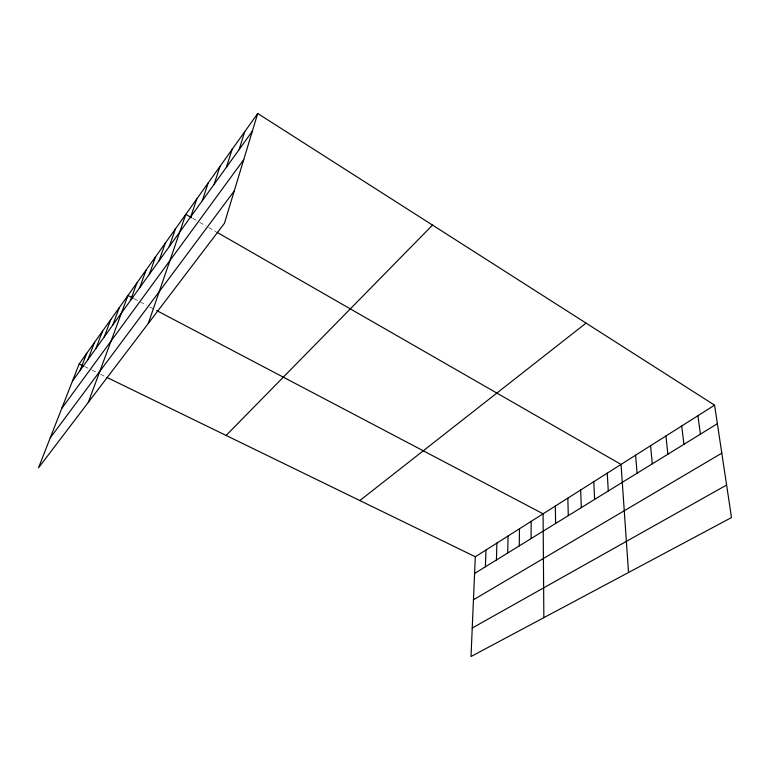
<?xml version="1.0" encoding="UTF-8"?>
<svg xmlns="http://www.w3.org/2000/svg" width="770" height="770" viewBox="0 0 770 770"><rect width="100%" height="100%" fill="white"/><g stroke="black" fill="none" stroke-linecap="round" stroke-linejoin="round"><path stroke-width="0.58" stroke-dasharray="3.85 2.89" d="M84.565 366.539L91.033 369.687M92.111 370.216L96.423 372.314M100.697 374.393L104.941 376.463M134.153 298.712L139.303 301.426M140.333 301.965L146.521 305.218M149.592 306.835L153.644 308.963M192.769 218.372L198.756 221.808M199.748 222.386L205.734 225.822M208.757 227.554L215.927 231.674"/><path stroke-width="1.16" d="M531.117 538.577L531.146 521.377M519.288 545.872L519.471 528.769M507.728 553.004L508.056 536.007M496.429 559.973L496.891 543.071M485.389 566.787L485.976 549.992M714.579 405.164L475.302 556.758L471.009 656.521L731.5 517.575L714.579 405.164L257.709 113.479L79.175 363.912L38.5 467.871L224.455 223.281L257.709 113.479M239.162 149.515L244.687 131.737M226.447 167.177L232.107 149.38M214.156 184.251L219.951 166.445M202.279 200.749L208.189 182.933M190.796 216.707L196.812 198.901M148.292 323.467L185.791 214.358L191.769 217.794M169.227 246.669L175.425 228.902M159.092 260.741L165.367 243.012M149.255 274.399L155.607 256.699M139.716 287.653L146.127 270M130.457 300.521L136.916 282.908M88.3 402.373L127.974 295.459L133.123 298.173M112.709 325.171L119.273 307.663M104.21 336.981L110.813 319.531M95.942 348.464L102.583 331.081M87.895 359.638L94.566 342.313M80.07 370.514L86.769 353.257M72.447 381.102L252.339 131.208M61.773 408.389L243.715 159.698M50.243 437.861L234.253 190.941M226.12 435.454L432.528 225.09M359.84 500.548L586.057 323.111M474.58 573.457L717.371 423.692M473.444 599.791L721.798 453.155M472.231 628.022L726.601 485.042M79.175 363.912L83.487 366.019M107.069 377.493L475.302 556.758M156.676 310.56L543.091 513.802L543.851 617.665M216.957 232.27L621.043 464.425L628.532 572.495M697.918 415.713L700.411 434.145M681.71 425.983L683.924 444.319M665.934 435.984L667.888 454.213M650.573 445.714L652.277 463.838M635.616 455.186L637.079 473.213M607.251 473.165L608.281 490.981M593.795 481.683L594.623 499.403M580.657 490.009L581.302 507.623M567.837 498.132L568.299 515.64M555.324 506.063L555.613 523.465"/></g></svg>
